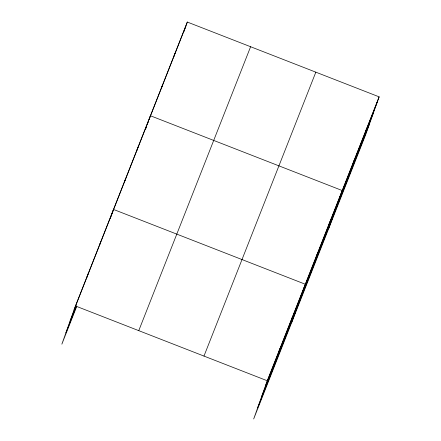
<?xml version="1.0" encoding="UTF-8"?>
<svg xmlns="http://www.w3.org/2000/svg" width="441" height="441" viewBox="0 0 441 441"><rect width="100%" height="100%" fill="white"/><g stroke="black" fill="none" stroke-linecap="round" stroke-linejoin="round"><path stroke-width="0.66" d="M379.133 96.849L267.279 380.765L253.685 418.95L365.539 135.034L379.133 96.849L187.315 22.05L75.461 305.966L61.867 344.151L76.778 306.297M86.706 277.813L88.139 273.789M99.385 245.637L100.818 241.613M110.278 218.471L113.491 209.436L305.31 284.236L291.716 322.421M124.362 182.227L125.795 178.203M136.666 150.998L138.099 146.974M145.624 129.163L146.743 126.032M147.189 124.775L148.749 120.393M161.274 88.536L162.707 84.512M173.578 57.308L175.011 53.278M183.875 31.713L187.315 22.05M278.525 352.613L279.958 348.588M291.203 320.436L292.637 316.412M316.18 257.026L317.614 253.002M328.484 225.798L329.918 221.773M328.628 228.725L342.222 190.54L150.403 115.74L148.97 119.765L185.881 26.074M353.092 163.335L354.525 159.311M365.396 132.102L366.829 128.077M74.027 309.99L148.722 120.404M70.014 321.263L75.979 306.12M65.88 332.878L76.569 305.751M138.761 330.651L250.615 46.735M203.979 356.08L315.833 72.164M265.846 384.789L377.7 100.873M261.833 396.062L373.687 112.146M257.698 407.677L369.552 123.761M75.461 305.966L267.279 380.765"/></g></svg>
